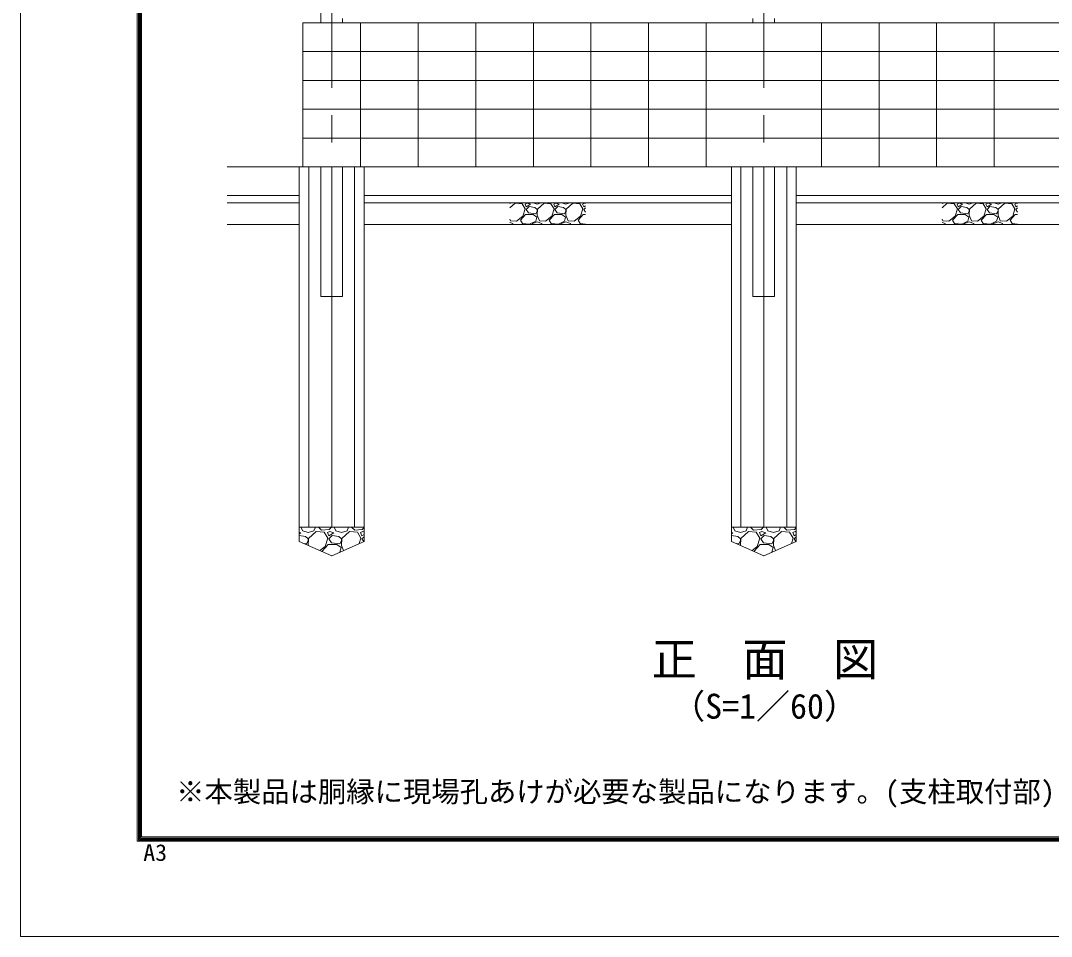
# Model space of a CAD drawing. Units: millimetres at full size, with parts at other scales. Extents: x -12600 to 12600, y -8910 to 8910.
# Drawn here: x -12600 to -5443, y -8910 to -2553 of the extents above; entities that cross this region are included whole.
import ezdxf
from ezdxf.enums import TextEntityAlignment as Align

# ---------------------------------------------------------------- set-up
doc = ezdxf.new("R2010")
doc.units = ezdxf.units.MM
doc.header["$LTSCALE"] = 30
doc.linetypes.add('USER1', pattern=[50.8, 31.75, -6.35, 6.35, -6.35])
for name, color, linetype, lineweight in [('0-0_D-STR1', 1, 'Continuous', 18), ('0-1_D-BMK', 2, 'USER1', 13), ('0-2_D-BGD', 7, 'Continuous', 18), ('0-4_D-DCR-HCH', 7, 'Continuous', 13), ('0-5_D-STR4', 7, 'Continuous', 18), ('0-B_D-TTL-TXT', 7, 'Continuous', 13), ('0-C_D-TTL', 7, 'Continuous', 18)]:
    doc.layers.add(name, color=color, linetype=linetype, lineweight=lineweight)
doc.styles.add('ＭＳ ゴシック', font='')
doc.styles.get('ＭＳ ゴシック').set_extended_font_data('MS Gothic')

msp = doc.modelspace()

# ---------------------------------------------------------------- linework, layer by layer
at = {"layer": '0-0_D-STR1'}
for p, q in [((-10365.02, -2568.32), (-10365.02, -2538.32)), ((-7515.02, -2538.32), (-7515.02, -2568.32)), ((-7365.02, -2568.32), (-7365.02, -2538.32))]:
    msp.add_line(p, q, dxfattribs=at)
for points in [[(-10365.02, 4565.47), (-10515.02, 4565.47), (-10515.02, -2568.32)], [(-10515.02, -3568.32), (-10515.02, -4468.32), (-10365.02, -4468.32), (-10365.02, -3568.32)], [(-7515.02, -3568.32), (-7515.02, -4468.32), (-7365.02, -4468.32), (-7365.02, -3568.32)]]:
    msp.add_lwpolyline(points, dxfattribs=at)
at = {"layer": '0-1_D-BMK'}
for p, q in [((-10440.02, -4543.32), (-10440.02, 4640.47)), ((-7440.02, -4543.32), (-7440.02, 4640.47))]:
    msp.add_line(p, q, dxfattribs=at)
at = {"layer": '0-2_D-BGD'}
for p, q in [((-3690.02, -2568.32), (-10640.02, -2568.32)), ((-10640.02, -2568.32), (-10640.02, -3568.32)), ((-10240.02, -2568.32), (-10240.02, -3568.32)), ((-9840.02, -2568.32), (-9840.02, -3568.32)), ((-9440.02, -2568.32), (-9440.02, -3568.32)), ((-9040.02, -2568.32), (-9040.02, -3568.32)), ((-8640.02, -2568.32), (-8640.02, -3568.32)), ((-8240.02, -2568.32), (-8240.02, -3568.32)), ((-7840.02, -2568.32), (-7840.02, -3568.32)), ((-7040.02, -2568.32), (-7040.02, -3568.32)), ((-6640.02, -2568.32), (-6640.02, -3568.32)), ((-6240.02, -2568.32), (-6240.02, -3568.32)), ((-5840.02, -2568.32), (-5840.02, -3568.32)), ((-3690.02, -2768.32), (-10640.02, -2768.32)), ((-3690.02, -2968.32), (-10640.02, -2968.32)), ((-3690.02, -3168.32), (-10640.02, -3168.32)), ((-3690.02, -3368.32), (-10640.02, -3368.32)), ((-3690.02, -3568.32), (-11165.02, -3568.32)), ((-10665.02, -3768.32), (-11165.02, -3768.32)), ((-7665.02, -3768.32), (-10215.02, -3768.32)), ((-4665.02, -3768.32), (-7215.02, -3768.32)), ((-10665.02, -3818.32), (-11165.02, -3818.32)), ((-7665.02, -3818.32), (-10215.02, -3818.32)), ((-4665.02, -3818.32), (-7215.02, -3818.32)), ((-10665.02, -3968.32), (-11165.02, -3968.32)), ((-7665.02, -3968.32), (-10215.02, -3968.32)), ((-4665.02, -3968.32), (-7215.02, -3968.32)), ((-10215.02, -6068.32), (-10665.02, -6068.32)), ((-7215.02, -6068.32), (-7665.02, -6068.32))]:
    msp.add_line(p, q, dxfattribs=at)
at = {"layer": '0-4_D-DCR-HCH'}
for p, q in [((-9202.52, -3823.15), (-9186.1, -3818.32)), ((-9165.94, -3820.5), (-9202.52, -3853.91)), ((-9117.94, -3824.5), (-9165.94, -3820.5)), ((-9095.94, -3860.5), (-9117.94, -3824.5)), ((-9111.94, -3910.5), (-9095.94, -3860.5)), ((-9083.94, -3820.5), (-9097.94, -3826.5)), ((-9097.94, -3826.5), (-9089.94, -3846.5)), ((-9089.94, -3846.5), (-9059.94, -3828.5)), ((-9069.94, -3844.5), (-9089.94, -3864.5)), ((-9089.94, -3864.5), (-9073.94, -3888.5)), ((-9059.94, -3828.5), (-9083.94, -3820.5)), ((-9029.94, -3850.5), (-9069.94, -3844.5)), ((-9041.77, -3818.32), (-9013.94, -3826.5)), ((-9013.94, -3864.5), (-9029.94, -3850.5)), ((-9013.94, -3826.5), (-8986.1, -3818.32)), ((-9011.94, -3862.5), (-9013.94, -3904.5)), ((-9013.94, -3876.5), (-9013.94, -3864.5)), ((-8965.94, -3820.5), (-9011.94, -3862.5)), ((-8917.94, -3824.5), (-8965.94, -3820.5)), ((-8895.94, -3860.5), (-8917.94, -3824.5)), ((-8911.94, -3910.5), (-8895.94, -3860.5)), ((-8883.94, -3820.5), (-8897.94, -3826.5)), ((-8897.94, -3826.5), (-8889.94, -3846.5)), ((-8889.94, -3846.5), (-8859.94, -3828.5)), ((-8869.94, -3844.5), (-8889.94, -3864.5)), ((-8889.94, -3864.5), (-8873.94, -3888.5)), ((-8859.94, -3828.5), (-8883.94, -3820.5)), ((-8829.94, -3850.5), (-8869.94, -3844.5)), ((-8841.77, -3818.32), (-8813.94, -3826.5)), ((-8813.94, -3864.5), (-8829.94, -3850.5)), ((-8813.94, -3826.5), (-8786.1, -3818.32)), ((-8811.94, -3862.5), (-8813.94, -3904.5)), ((-8813.94, -3876.5), (-8813.94, -3864.5)), ((-8765.94, -3820.5), (-8811.94, -3862.5)), ((-8717.94, -3824.5), (-8765.94, -3820.5)), ((-8695.94, -3860.5), (-8717.94, -3824.5)), ((-8711.94, -3910.5), (-8695.94, -3860.5)), ((-8683.94, -3820.5), (-8697.94, -3826.5)), ((-8697.94, -3826.5), (-8689.94, -3846.5)), ((-8689.94, -3846.5), (-8677.52, -3839.05)), ((-8677.52, -3852.09), (-8689.94, -3864.5)), ((-8689.94, -3864.5), (-8677.52, -3883.12)), ((-8677.52, -3822.64), (-8683.94, -3820.5)), ((-6202.52, -3823.15), (-6186.1, -3818.32)), ((-6165.94, -3820.5), (-6202.52, -3853.91)), ((-6117.94, -3824.5), (-6165.94, -3820.5)), ((-6095.94, -3860.5), (-6117.94, -3824.5)), ((-6111.94, -3910.5), (-6095.94, -3860.5)), ((-6083.94, -3820.5), (-6097.94, -3826.5)), ((-6097.94, -3826.5), (-6089.94, -3846.5)), ((-6089.94, -3846.5), (-6059.94, -3828.5)), ((-6069.94, -3844.5), (-6089.94, -3864.5)), ((-6089.94, -3864.5), (-6073.94, -3888.5)), ((-6059.94, -3828.5), (-6083.94, -3820.5)), ((-6029.94, -3850.5), (-6069.94, -3844.5)), ((-6041.77, -3818.32), (-6013.94, -3826.5)), ((-6013.94, -3864.5), (-6029.94, -3850.5)), ((-6013.94, -3826.5), (-5986.1, -3818.32)), ((-6011.94, -3862.5), (-6013.94, -3904.5)), ((-6013.94, -3876.5), (-6013.94, -3864.5)), ((-5965.94, -3820.5), (-6011.94, -3862.5)), ((-5917.94, -3824.5), (-5965.94, -3820.5)), ((-5895.94, -3860.5), (-5917.94, -3824.5)), ((-5911.94, -3910.5), (-5895.94, -3860.5)), ((-5883.94, -3820.5), (-5897.94, -3826.5)), ((-5897.94, -3826.5), (-5889.94, -3846.5)), ((-5889.94, -3846.5), (-5859.94, -3828.5)), ((-5869.94, -3844.5), (-5889.94, -3864.5)), ((-5889.94, -3864.5), (-5873.94, -3888.5)), ((-5859.94, -3828.5), (-5883.94, -3820.5)), ((-5829.94, -3850.5), (-5869.94, -3844.5)), ((-5841.77, -3818.32), (-5813.94, -3826.5)), ((-5813.94, -3864.5), (-5829.94, -3850.5)), ((-5813.94, -3826.5), (-5786.1, -3818.32)), ((-5811.94, -3862.5), (-5813.94, -3904.5)), ((-5813.94, -3876.5), (-5813.94, -3864.5)), ((-5765.94, -3820.5), (-5811.94, -3862.5)), ((-5717.94, -3824.5), (-5765.94, -3820.5)), ((-5695.94, -3860.5), (-5717.94, -3824.5)), ((-5711.94, -3910.5), (-5695.94, -3860.5)), ((-5683.94, -3820.5), (-5697.94, -3826.5)), ((-5697.94, -3826.5), (-5689.94, -3846.5)), ((-5689.94, -3846.5), (-5677.52, -3839.05)), ((-5677.52, -3852.09), (-5689.94, -3864.5)), ((-5689.94, -3864.5), (-5677.52, -3883.12)), ((-5677.52, -3822.64), (-5683.94, -3820.5)), ((-9202.52, -3931.61), (-9197.94, -3942.5)), ((-9129.94, -3938.5), (-9093.94, -3898.5)), ((-9093.94, -3898.5), (-9041.94, -3898.5)), ((-9073.94, -3888.5), (-9023.94, -3894.5)), ((-9041.94, -3898.5), (-9015.94, -3916.5)), ((-9023.94, -3894.5), (-9013.94, -3876.5)), ((-9015.94, -3916.5), (-9023.94, -3944.5)), ((-9013.94, -3904.5), (-8997.94, -3942.5)), ((-8955.94, -3944.5), (-8911.94, -3910.5)), ((-8929.94, -3938.5), (-8893.94, -3898.5)), ((-8893.94, -3898.5), (-8841.94, -3898.5)), ((-8873.94, -3888.5), (-8823.94, -3894.5)), ((-8841.94, -3898.5), (-8815.94, -3916.5)), ((-8823.94, -3894.5), (-8813.94, -3876.5)), ((-8815.94, -3916.5), (-8823.94, -3944.5)), ((-8813.94, -3904.5), (-8797.94, -3942.5)), ((-8755.94, -3944.5), (-8711.94, -3910.5)), ((-8729.94, -3938.5), (-8693.94, -3898.5)), ((-8693.94, -3898.5), (-8677.52, -3898.5)), ((-6202.52, -3931.61), (-6197.94, -3942.5)), ((-6129.94, -3938.5), (-6093.94, -3898.5)), ((-6093.94, -3898.5), (-6041.94, -3898.5)), ((-6073.94, -3888.5), (-6023.94, -3894.5)), ((-6041.94, -3898.5), (-6015.94, -3916.5)), ((-6023.94, -3894.5), (-6013.94, -3876.5)), ((-6015.94, -3916.5), (-6023.94, -3944.5)), ((-6013.94, -3904.5), (-5997.94, -3942.5)), ((-5955.94, -3944.5), (-5911.94, -3910.5)), ((-5929.94, -3938.5), (-5893.94, -3898.5)), ((-5893.94, -3898.5), (-5841.94, -3898.5)), ((-5873.94, -3888.5), (-5823.94, -3894.5)), ((-5841.94, -3898.5), (-5815.94, -3916.5)), ((-5823.94, -3894.5), (-5813.94, -3876.5)), ((-5815.94, -3916.5), (-5823.94, -3944.5)), ((-5813.94, -3904.5), (-5797.94, -3942.5)), ((-5755.94, -3944.5), (-5711.94, -3910.5)), ((-5729.94, -3938.5), (-5693.94, -3898.5)), ((-5693.94, -3898.5), (-5677.52, -3898.5)), ((-9202.52, -3954.78), (-9181.94, -3962.5)), ((-9181.94, -3962.5), (-9179.25, -3968.32)), ((-9115.94, -3962.5), (-9129.94, -3938.5)), ((-9065.94, -3966.5), (-9115.94, -3962.5)), ((-9023.94, -3944.5), (-9065.94, -3966.5)), ((-9049.29, -3968.32), (-9045.94, -3960.5)), ((-9045.94, -3960.5), (-9013.94, -3950.5)), ((-9013.94, -3950.5), (-8981.94, -3962.5)), ((-8997.94, -3942.5), (-8955.94, -3944.5)), ((-8981.94, -3962.5), (-8979.25, -3968.32)), ((-8915.94, -3962.5), (-8929.94, -3938.5)), ((-8865.94, -3966.5), (-8915.94, -3962.5)), ((-8823.94, -3944.5), (-8865.94, -3966.5)), ((-8849.29, -3968.32), (-8845.94, -3960.5)), ((-8845.94, -3960.5), (-8813.94, -3950.5)), ((-8813.94, -3950.5), (-8781.94, -3962.5)), ((-8797.94, -3942.5), (-8755.94, -3944.5)), ((-8781.94, -3962.5), (-8779.25, -3968.32)), ((-8715.94, -3962.5), (-8729.94, -3938.5)), ((-8677.52, -3965.58), (-8715.94, -3962.5)), ((-6202.52, -3954.78), (-6181.94, -3962.5)), ((-6181.94, -3962.5), (-6179.25, -3968.32)), ((-6115.94, -3962.5), (-6129.94, -3938.5)), ((-6065.94, -3966.5), (-6115.94, -3962.5)), ((-6023.94, -3944.5), (-6065.94, -3966.5)), ((-6049.29, -3968.32), (-6045.94, -3960.5)), ((-6045.94, -3960.5), (-6013.94, -3950.5)), ((-6013.94, -3950.5), (-5981.94, -3962.5)), ((-5997.94, -3942.5), (-5955.94, -3944.5)), ((-5981.94, -3962.5), (-5979.25, -3968.32)), ((-5915.94, -3962.5), (-5929.94, -3938.5)), ((-5865.94, -3966.5), (-5915.94, -3962.5)), ((-5823.94, -3944.5), (-5865.94, -3966.5)), ((-5849.29, -3968.32), (-5845.94, -3960.5)), ((-5845.94, -3960.5), (-5813.94, -3950.5)), ((-5813.94, -3950.5), (-5781.94, -3962.5)), ((-5797.94, -3942.5), (-5755.94, -3944.5)), ((-5781.94, -3962.5), (-5779.25, -3968.32)), ((-5715.94, -3962.5), (-5729.94, -3938.5)), ((-5677.52, -3965.58), (-5715.94, -3962.5)), ((-10653.42, -6068.32), (-10641.61, -6095.87)), ((-10563.41, -6095.87), (-10553.57, -6068.32)), ((-10510.51, -6091.27), (-10531.55, -6068.32)), ((-10441.09, -6068.32), (-10457.61, -6086.67)), ((-10423.42, -6068.32), (-10411.61, -6095.87)), ((-10333.41, -6095.87), (-10323.57, -6068.32)), ((-10280.51, -6091.27), (-10301.55, -6068.32)), ((-10215.02, -6072.68), (-10227.61, -6086.67)), ((-7653.42, -6068.32), (-7641.61, -6095.87)), ((-7563.41, -6095.87), (-7553.57, -6068.32)), ((-7510.51, -6091.27), (-7531.55, -6068.32)), ((-7441.09, -6068.32), (-7457.61, -6086.67)), ((-7423.42, -6068.32), (-7411.61, -6095.87)), ((-7333.41, -6095.87), (-7323.57, -6068.32)), ((-7280.51, -6091.27), (-7301.55, -6068.32)), ((-7215.02, -6072.68), (-7227.61, -6086.67)), ((-10655.41, -6109.67), (-10665.02, -6106.47)), ((-10665.02, -6115.44), (-10655.41, -6109.67)), ((-10620.91, -6134.97), (-10665.02, -6128.35)), ((-10641.61, -6095.87), (-10602.51, -6107.37)), ((-10602.51, -6151.07), (-10620.91, -6134.97)), ((-10602.51, -6107.37), (-10563.41, -6095.87)), ((-10602.51, -6164.87), (-10602.51, -6151.07)), ((-10600.21, -6148.77), (-10602.47, -6196.12)), ((-10547.31, -6100.47), (-10600.21, -6148.77)), ((-10492.11, -6105.07), (-10547.31, -6100.47)), ((-10457.61, -6086.67), (-10510.51, -6091.27)), ((-10466.81, -6146.47), (-10492.11, -6105.07)), ((-10485.21, -6203.97), (-10466.81, -6146.47)), ((-10453.01, -6100.47), (-10469.11, -6107.37)), ((-10469.11, -6107.37), (-10459.91, -6130.37)), ((-10459.91, -6130.37), (-10425.41, -6109.67)), ((-10436.91, -6128.07), (-10459.91, -6151.07)), ((-10459.91, -6151.07), (-10441.51, -6178.67)), ((-10425.41, -6109.67), (-10453.01, -6100.47)), ((-10390.91, -6134.97), (-10436.91, -6128.07)), ((-10411.61, -6095.87), (-10372.51, -6107.37)), ((-10372.51, -6151.07), (-10390.91, -6134.97)), ((-10372.51, -6107.37), (-10333.41, -6095.87)), ((-10370.21, -6148.77), (-10372.51, -6197.07)), ((-10372.51, -6164.87), (-10372.51, -6151.07)), ((-10227.61, -6086.67), (-10280.51, -6091.27)), ((-10236.81, -6146.47), (-10262.11, -6105.07)), ((-10248.57, -6183.23), (-10236.81, -6146.47)), ((-10223.01, -6100.47), (-10239.11, -6107.37)), ((-10239.11, -6107.37), (-10229.91, -6130.37)), ((-10229.91, -6130.37), (-10215.02, -6121.44)), ((-10215.02, -6136.18), (-10229.91, -6151.07)), ((-10229.91, -6151.07), (-10217.64, -6169.48)), ((-10215.02, -6103.13), (-10223.01, -6100.47)), ((-7655.41, -6109.67), (-7665.02, -6106.47)), ((-7665.02, -6115.44), (-7655.41, -6109.67)), ((-7620.91, -6134.97), (-7665.02, -6128.35)), ((-7641.61, -6095.87), (-7602.51, -6107.37)), ((-7602.51, -6151.07), (-7620.91, -6134.97)), ((-7602.51, -6107.37), (-7563.41, -6095.87)), ((-7602.51, -6164.87), (-7602.51, -6151.07)), ((-7600.21, -6148.77), (-7602.47, -6196.12)), ((-7547.31, -6100.47), (-7600.21, -6148.77)), ((-7492.11, -6105.07), (-7547.31, -6100.47)), ((-7457.61, -6086.67), (-7510.51, -6091.27)), ((-7466.81, -6146.47), (-7492.11, -6105.07)), ((-7485.21, -6203.97), (-7466.81, -6146.47)), ((-7453.01, -6100.47), (-7469.11, -6107.37)), ((-7469.11, -6107.37), (-7459.91, -6130.37)), ((-7459.91, -6130.37), (-7425.41, -6109.67)), ((-7436.91, -6128.07), (-7459.91, -6151.07)), ((-7459.91, -6151.07), (-7441.51, -6178.67)), ((-7425.41, -6109.67), (-7453.01, -6100.47)), ((-7390.91, -6134.97), (-7436.91, -6128.07)), ((-7411.61, -6095.87), (-7372.51, -6107.37)), ((-7372.51, -6151.07), (-7390.91, -6134.97)), ((-7372.51, -6107.37), (-7333.41, -6095.87)), ((-7370.21, -6148.77), (-7372.51, -6197.07)), ((-7372.51, -6164.87), (-7372.51, -6151.07)), ((-7227.61, -6086.67), (-7280.51, -6091.27)), ((-7236.81, -6146.47), (-7262.11, -6105.07)), ((-7248.57, -6183.23), (-7236.81, -6146.47)), ((-7223.01, -6100.47), (-7239.11, -6107.37)), ((-7239.11, -6107.37), (-7229.91, -6130.37)), ((-7229.91, -6130.37), (-7215.02, -6121.44)), ((-7215.02, -6136.18), (-7229.91, -6151.07)), ((-7229.91, -6151.07), (-7217.64, -6169.48)), ((-7215.02, -6103.13), (-7223.01, -6100.47)), ((-10630.71, -6183.57), (-10614.01, -6185.57)), ((-10614.01, -6185.57), (-10602.51, -6164.87)), ((-10521.58, -6232.07), (-10485.21, -6203.97)), ((-10505.91, -6236.17), (-10464.51, -6190.17)), ((-10441.51, -6178.67), (-10384.01, -6185.57)), ((-10384.01, -6185.57), (-10372.51, -6164.87)), ((-10374.81, -6210.87), (-10384.01, -6243.07)), ((-10372.51, -6197.07), (-10357.88, -6231.81)), ((-7630.71, -6183.57), (-7614.01, -6185.57)), ((-7614.01, -6185.57), (-7602.51, -6164.87)), ((-7521.58, -6232.07), (-7485.21, -6203.97)), ((-7505.91, -6236.17), (-7464.51, -6190.17)), ((-7441.51, -6178.67), (-7384.01, -6185.57)), ((-7384.01, -6185.57), (-7372.51, -6164.87)), ((-7374.81, -6210.87), (-7384.01, -6243.07)), ((-7372.51, -6197.07), (-7357.88, -6231.81)), ((-10503.66, -6240.03), (-10505.91, -6236.17)), ((-10438.95, -6267.84), (-10441.56, -6267.63)), ((-10384.01, -6243.07), (-10388.43, -6245.39)), ((-7503.66, -6240.03), (-7505.91, -6236.17)), ((-7438.95, -6267.84), (-7441.56, -6267.63)), ((-7384.01, -6243.07), (-7388.43, -6245.39))]:
    msp.add_line(p, q, dxfattribs=at)
for points in [[(-9197.94, -3942.5), (-9155.94, -3944.5), (-9111.94, -3910.5)], [(-6197.94, -3942.5), (-6155.94, -3944.5), (-6111.94, -3910.5)], [(-10262.11, -6105.07), (-10317.31, -6100.47), (-10370.21, -6148.77)], [(-7262.11, -6105.07), (-7317.31, -6100.47), (-7370.21, -6148.77)], [(-10464.51, -6190.17), (-10404.71, -6190.17), (-10374.81, -6210.87)], [(-7464.51, -6190.17), (-7404.71, -6190.17), (-7374.81, -6210.87)]]:
    msp.add_lwpolyline(points, dxfattribs=at)
at = {"layer": '0-5_D-STR4'}
for p, q in [((-10665.02, -6168.32), (-10665.02, -3568.32)), ((-10599.12, -3568.32), (-10599.12, -6068.32)), ((-10440.02, -3568.32), (-10440.02, -6068.32)), ((-10280.92, -3568.32), (-10280.92, -6068.32)), ((-10215.02, -6168.32), (-10215.02, -3568.32)), ((-7665.02, -6168.32), (-7665.02, -3568.32)), ((-7599.12, -3568.32), (-7599.12, -6068.32)), ((-7440.02, -3568.32), (-7440.02, -6068.32)), ((-7280.92, -3568.32), (-7280.92, -6068.32)), ((-7215.02, -6168.32), (-7215.02, -3568.32)), ((-10665.02, -6168.32), (-10440.02, -6268.32)), ((-10440.02, -6268.32), (-10215.02, -6168.32)), ((-7665.02, -6168.32), (-7440.02, -6268.32)), ((-7440.02, -6268.32), (-7215.02, -6168.32))]:
    msp.add_line(p, q, dxfattribs=at)
at = {"layer": '0-C_D-TTL', "color": 2}
msp.add_lwpolyline([(-12600, 8910), (12600, 8910), (12600, -8910), (-12600, -8910)], close=True, dxfattribs=at)
at = {"layer": '0-C_D-TTL'}
for points in [[(-11790, 8250), (11790, 8250), (11790, -8250), (-11790, -8250)], [(-11782.5, 8242.5), (11782.5, 8242.5), (11782.5, -8242.5), (-11782.5, -8242.5)], [(-11775, 8235), (11775, 8235), (11775, -8235), (-11775, -8235)], [(-11767.5, 8227.5), (11767.5, 8227.5), (11767.5, -8227.5), (-11767.5, -8227.5)], [(-11760, 8220), (11760, 8220), (11760, -8220), (-11760, -8220)]]:
    msp.add_lwpolyline(points, close=True, dxfattribs=at)

# ---------------------------------------------------------------- texts
at = {"layer": '0-B_D-TTL-TXT', "style": 'ＭＳ ゴシック'}
for s, height, p in [('正\u3000面\u3000図', 230.9, (-8219.72, -7171.2)), ('（S=1／60）', 173.1, (-8083.27, -7450.79)), ('※本製品は胴縁に現場孔あけが必要な製品になります。(支柱取付部)', 144.3, (-11520, -8020.81))]:
    msp.add_text(s, height=height, dxfattribs=at).set_placement(p, align=Align.BOTTOM_LEFT)
at = {"layer": '0-C_D-TTL', "style": 'ＭＳ ゴシック', "width": 1.05}
msp.add_text('A3', height=115.5, dxfattribs=at).set_placement((-11748.26, -8420.43), align=Align.BOTTOM_LEFT)

doc.saveas('drawing.dxf')
